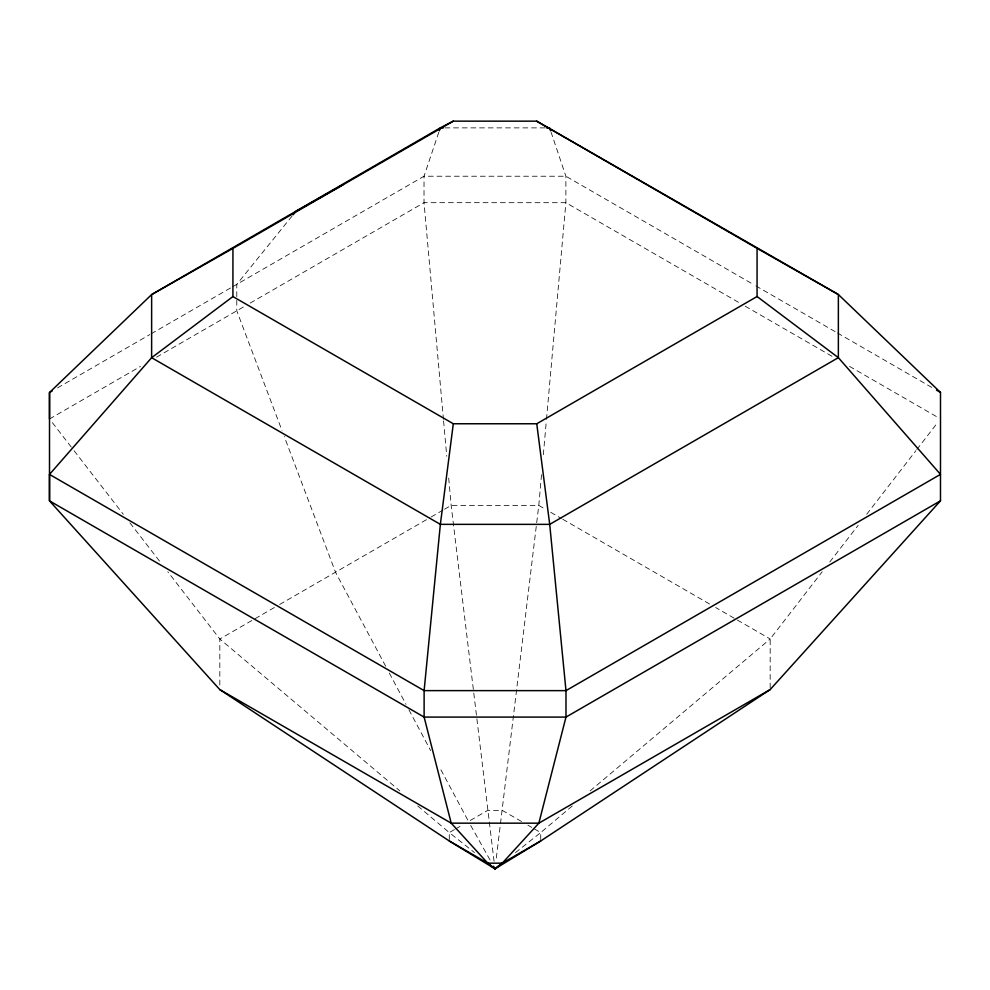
<?xml version="1.0" encoding="UTF-8"?>
<svg xmlns="http://www.w3.org/2000/svg" width="990" height="990" viewBox="0 0 990 990"><rect width="100%" height="100%" fill="white"/><g stroke="black" fill="none" stroke-linecap="round" stroke-linejoin="round"><path stroke-width="0.74" stroke-dasharray="4.95 3.71" d="M219.817 685.006L219.829 639.02L167.793 571.774M449.287 839.582L449.287 832.578L417.508 805.773M540.713 839.582L540.713 832.578L572.492 805.773M770.171 688.038L770.183 638.983L822.22 571.737M541.53 474.693L538.783 505.432L495.928 861.35M543.324 454.719L546.344 420.911M546.48 419.376L565.884 202.69L565.884 176.232L551.108 132.276M438.805 132.264L424.017 176.22L424.017 202.678L443.446 419.364M829.793 561.961L858.182 525.282M866.696 514.268L915.899 450.697M916.839 449.472L937.666 422.569M292.099 216.006L236.783 284.353L236.783 310.81L282.051 430.687M590.139 790.874L770.183 638.983L715.659 607.514M515.456 852.625L540.713 832.578L533.028 828.135M57.544 387.87L149.837 334.571M151.173 333.791L231.437 287.447M232.774 286.667L424.017 176.22L565.884 176.232L753.217 284.353M49.512 418.968L140.481 366.436M156.531 357.167L244.815 306.182M250.161 303.089L424.017 202.678L565.884 202.69L739.827 303.089M274.341 607.538L219.829 639.02L399.861 790.886M279.663 604.469L429.883 517.708M431.219 516.941L443.174 510.036M444.51 509.256L451.155 505.42L538.783 505.432L545.428 509.268M454.41 829.62L449.287 832.578L474.544 852.625M455.685 828.877L462.095 825.177M444.906 127.871L545.007 127.883M755.89 285.9L836.154 332.219M837.49 332.999L932.469 387.82M745.185 306.182L833.481 357.143M849.531 366.399L937.827 417.359M550.749 512.337L561.392 518.475M562.728 519.243L710.337 604.445M521.495 821.477L502.276 810.389L487.711 810.389L468.505 821.477L439.436 766.99M527.905 825.177L531.754 827.393M52.359 422.631L73.173 449.534M74.114 450.747L123.317 514.317M129.938 522.881L160.219 561.998M470.708 825.425L490.582 860.954M385.654 666.196L335.511 572.208L284.241 436.454M389.28 673.014L405.999 704.336M408.907 709.793L430.712 750.655M494.072 861.35L451.155 505.42L448.396 474.693M443.582 420.899L446.75 456.242"/><path stroke-width="1.49" d="M232.922 296.567L232.935 248.391L453.247 121.151L536.691 121.164L838.369 294.525L940.5 392.448L940.488 500.816L770.171 689.572L540.713 840.98L495 868.849L449.287 840.98L219.817 689.609L49.5 500.866L49.5 474.408L151.631 357.699L232.922 296.567L453.309 423.757L536.753 423.769L757.065 296.53L757.078 248.354L536.691 121.164M453.309 423.757L440.364 524.354L424.116 690.624L424.116 717.082L451.217 823.16L487.724 863.169L495 868.849L502.289 863.169L540.713 840.98M439.3 130.804L440.29 127.871L453.247 121.151M293.065 214.805L295.985 211.217L343.097 184.759M486.573 862.166L495 868.849L503.427 862.166M52.198 390.963L49.512 392.51L49.5 500.866L424.116 717.082L565.983 717.094L940.488 500.816M770.171 689.572L538.845 823.173L502.289 863.169L487.724 863.169L449.287 840.98M232.935 248.391L151.643 294.575L49.512 392.51L49.512 418.968M443.371 127.871L440.29 127.871L151.643 294.575L151.631 357.699L440.364 524.354L549.71 524.366L838.357 357.662L838.369 294.525L757.078 248.354M546.554 127.883L549.636 127.883L550.613 130.804M936.49 390.134L940.5 392.448M49.5 474.408L424.116 690.624L565.983 690.636L940.488 474.358L838.357 357.662L757.065 296.53M219.817 689.609L451.217 823.16L538.845 823.173L565.983 717.094L565.983 690.636L549.71 524.366L536.753 423.769M493.527 866.213L495 868.849"/></g></svg>
